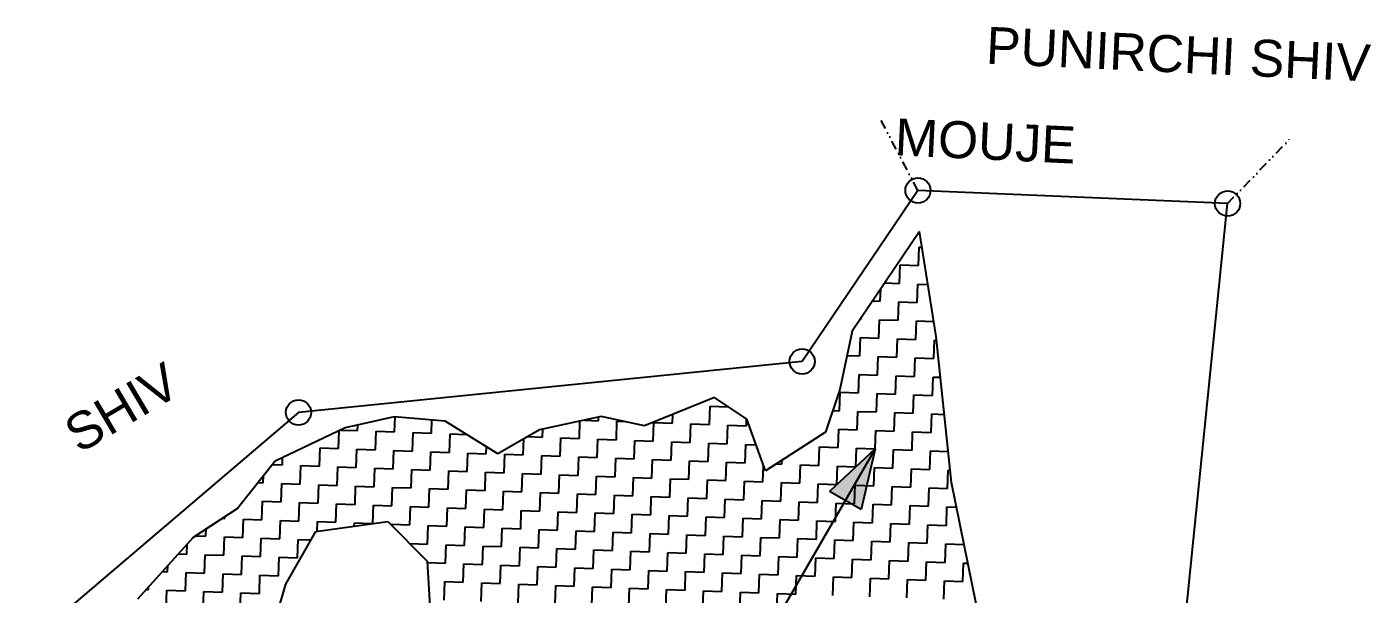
# Model space of a CAD drawing. Header units: metres. Extents: x 287345 to 291891, y 1993918 to 2000004.
# Drawn here: x 289971 to 290702, y 1999696 to 2000004 of the extents above; entities that cross this region are included whole.
import ezdxf

# ---------------------------------------------------------------- set-up
doc = ezdxf.new("R2010")
doc.units = ezdxf.units.M
doc.header["$MEASUREMENT"] = 0
doc.linetypes.add('DIVIDE', pattern=[1.25, 0.5, -0.25, 0, -0.25, 0, -0.25])
for name, color, linetype in [('POLY_HATCH', 12, 'Continuous'), ('TEXT_MAPOUT', 7, 'Continuous'), ('V_BOUND_LINE', 7, 'Continuous'), ('V_DIVIDE_LINE', 7, 'DIVIDE')]:
    doc.layers.add(name, color=color, linetype=linetype)
doc.styles.get("Standard").update_dxf_attribs({"font": 'arial.ttf'})

msp = doc.modelspace()

# ---------------------------------------------------------------- hatches: boundary and pattern name
h = msp.add_hatch(color=256)
h.paths.add_polyline_path([(290415.99, 1999746.55), (290424.57, 1999741.59), (290432.21, 1999774.61)])
h.paths.add_polyline_path([(290432.21, 1999774.61), (290407.41, 1999751.51), (290415.99, 1999746.55)])

# ---------------------------------------------------------------- linework, layer by layer
for points in [[(290432.21, 1999774.61), (290334.49, 1999605.56)], [(290432.21, 1999774.61), (290407.41, 1999751.51)], [(290432.21, 1999774.61), (290424.57, 1999741.59)], [(290424.57, 1999741.59), (290407.41, 1999751.51)]]:
    msp.add_lwpolyline(points)
for centre in [(290455.55, 1999915.35), (290624.02, 1999908.26), (290392.57, 1999822.25), (290118.52, 1999794.48)]:
    msp.add_circle(centre, 6.85)
at = {"layer": 'POLY_HATCH'}
for p, q in [((290456.43, 1999893.07), (290419.75, 1999838.79)), ((290465.53, 1999835.78), (290456.43, 1999893.07)), ((290419.75, 1999838.79), (290413.06, 1999807.06)), ((290473.84, 1999756.28), (290465.53, 1999835.78)), ((290344.77, 1999802.53), (290306.69, 1999787.2)), ((290362.43, 1999790.79), (290344.77, 1999802.53)), ((290413.06, 1999807.06), (290405.29, 1999783.72)), ((290170.6, 1999792.02), (290143.97, 1999786.01)), ((290198.32, 1999789.65), (290170.6, 1999792.02)), ((290226.9, 1999771.96), (290198.32, 1999789.65)), ((290283.23, 1999792.2), (290249.61, 1999785.06)), ((290306.69, 1999787.2), (290283.23, 1999792.2)), ((290372.56, 1999762.64), (290362.43, 1999790.79)), ((290143.97, 1999786.01), (290105.79, 1999767.91)), ((290249.61, 1999785.06), (290226.9, 1999771.96)), ((290405.29, 1999783.72), (290372.56, 1999762.64)), ((290105.79, 1999767.91), (290085.41, 1999742.23)), ((290493.96, 1999656.9), (290473.84, 1999756.28)), ((290085.41, 1999742.23), (290061.22, 1999726.41)), ((290111.7, 1999701), (290128, 1999729.6)), ((290128, 1999729.6), (290167.13, 1999735.17)), ((290167.13, 1999735.17), (290188.61, 1999713.56)), ((290061.22, 1999726.41), (290030.83, 1999692.75)), ((290188.61, 1999713.56), (290190.31, 1999682.93)), ((290097.48, 1999652.87), (290111.7, 1999701))]:
    msp.add_line(p, q, dxfattribs=at)
at = {"layer": 'POLY_HATCH', "linetype": 'Continuous'}
for p, q in [((290455.88, 1999874.44), (290456.23, 1999884.5)), ((290456.23, 1999884.5), (290457.8, 1999884.44)), ((290445.47, 1999864.74), (290445.82, 1999874.8)), ((290445.82, 1999874.8), (290455.88, 1999874.44)), ((290435.06, 1999855.05), (290435.3, 1999861.8)), ((290437.48, 1999865.03), (290445.47, 1999864.74)), ((290455.17, 1999854.33), (290455.52, 1999864.39)), ((290455.52, 1999864.39), (290461.01, 1999864.19)), ((290430.83, 1999855.2), (290435.06, 1999855.05)), ((290444.76, 1999844.64), (290445.11, 1999854.69)), ((290445.11, 1999854.69), (290455.17, 1999854.33)), ((290424.19, 1999845.36), (290424.65, 1999845.35)), ((290424.65, 1999845.35), (290424.67, 1999846.08)), ((290434.34, 1999834.94), (290434.7, 1999844.99)), ((290434.7, 1999844.99), (290444.76, 1999844.64)), ((290454.45, 1999834.23), (290454.81, 1999844.28)), ((290454.81, 1999844.28), (290464.23, 1999843.95)), ((290423.93, 1999825.24), (290424.29, 1999835.29)), ((290424.29, 1999835.29), (290434.34, 1999834.94)), ((290444.04, 1999824.53), (290444.4, 1999834.58)), ((290444.4, 1999834.58), (290454.45, 1999834.23)), ((290464.15, 1999823.82), (290464.51, 1999833.87)), ((290464.51, 1999833.87), (290465.73, 1999833.83)), ((290416.95, 1999825.49), (290423.93, 1999825.24)), ((290433.63, 1999814.83), (290433.99, 1999824.88)), ((290433.99, 1999824.88), (290444.04, 1999824.53)), ((290453.74, 1999814.12), (290454.1, 1999824.17)), ((290454.1, 1999824.17), (290464.15, 1999823.82)), ((290423.22, 1999805.13), (290423.58, 1999815.18)), ((290423.58, 1999815.18), (290433.63, 1999814.83)), ((290443.33, 1999804.42), (290443.69, 1999814.47)), ((290443.69, 1999814.47), (290453.74, 1999814.12)), ((290463.44, 1999803.71), (290463.8, 1999813.76)), ((290463.8, 1999813.76), (290467.84, 1999813.62)), ((290412.81, 1999795.43), (290413.17, 1999805.49)), ((290413.17, 1999805.49), (290423.22, 1999805.13)), ((290432.92, 1999794.72), (290433.28, 1999804.77)), ((290433.28, 1999804.77), (290443.33, 1999804.42)), ((290453.03, 1999794.01), (290453.39, 1999804.06)), ((290453.39, 1999804.06), (290463.44, 1999803.71)), ((290342.08, 1999787.87), (290342.43, 1999797.92)), ((290342.43, 1999797.92), (290352.23, 1999797.57)), ((290409.23, 1999795.56), (290412.81, 1999795.43)), ((290422.51, 1999785.02), (290422.87, 1999795.07)), ((290422.87, 1999795.07), (290432.92, 1999794.72)), ((290170.79, 1999783.86), (290171.08, 1999791.98)), ((290190.9, 1999783.15), (290191.15, 1999790.26)), ((290271.34, 1999780.3), (290271.67, 1999789.75)), ((290274.14, 1999790.27), (290281.75, 1999790)), ((290281.75, 1999790), (290281.82, 1999791.9)), ((290291.45, 1999779.59), (290291.8, 1999789.65)), ((290291.8, 1999789.65), (290295.92, 1999789.5)), ((290311.56, 1999778.88), (290311.91, 1999788.93)), ((290311.91, 1999788.93), (290321.97, 1999788.58)), ((290321.97, 1999788.58), (290322.14, 1999793.42)), ((290331.67, 1999778.17), (290332.02, 1999788.22)), ((290332.02, 1999788.22), (290342.08, 1999787.87)), ((290362.18, 1999787.16), (290362.32, 1999790.87)), ((290442.62, 1999784.31), (290442.98, 1999794.36)), ((290442.98, 1999794.36), (290453.03, 1999794.01)), ((290462.73, 1999783.6), (290463.09, 1999793.65)), ((290463.09, 1999793.65), (290469.95, 1999793.41)), ((290140.27, 1999774.87), (290140.61, 1999784.42)), ((290141.6, 1999784.89), (290150.68, 1999784.57)), ((290150.68, 1999784.57), (290150.79, 1999787.55)), ((290160.38, 1999774.16), (290160.74, 1999784.22)), ((290160.74, 1999784.22), (290170.79, 1999783.86)), ((290180.49, 1999773.45), (290180.85, 1999783.5)), ((290180.85, 1999783.5), (290190.9, 1999783.15)), ((290200.6, 1999772.74), (290200.96, 1999782.79)), ((290200.96, 1999782.79), (290209.91, 1999782.48)), ((290243.1, 1999781.3), (290251.23, 1999781.01)), ((290251.23, 1999781.01), (290251.39, 1999785.43)), ((290260.93, 1999770.6), (290261.28, 1999780.66)), ((290261.28, 1999780.66), (290271.34, 1999780.3)), ((290351.77, 1999777.46), (290352.13, 1999787.51)), ((290352.13, 1999787.51), (290362.18, 1999787.16)), ((290412.1, 1999775.32), (290412.46, 1999785.38)), ((290412.46, 1999785.38), (290422.51, 1999785.02)), ((290432.21, 1999774.61), (290432.57, 1999784.66)), ((290432.57, 1999784.66), (290442.62, 1999784.31)), ((290452.32, 1999773.9), (290452.67, 1999783.95)), ((290452.67, 1999783.95), (290462.73, 1999783.6)), ((290129.86, 1999765.17), (290130.22, 1999775.23)), ((290130.22, 1999775.23), (290140.27, 1999774.87)), ((290149.97, 1999764.46), (290150.33, 1999774.52)), ((290150.33, 1999774.52), (290160.38, 1999774.16)), ((290170.08, 1999763.75), (290170.44, 1999773.81)), ((290170.44, 1999773.81), (290180.49, 1999773.45)), ((290190.19, 1999763.04), (290190.55, 1999773.09)), ((290190.55, 1999773.09), (290200.6, 1999772.74)), ((290220.71, 1999772.03), (290220.84, 1999775.71)), ((290240.82, 1999771.32), (290241.13, 1999780.17)), ((290281.04, 1999769.89), (290281.39, 1999779.95)), ((290281.39, 1999779.95), (290291.45, 1999779.59)), ((290301.15, 1999769.18), (290301.5, 1999779.24)), ((290301.5, 1999779.24), (290311.56, 1999778.88)), ((290321.26, 1999768.47), (290321.61, 1999778.52)), ((290321.61, 1999778.52), (290331.67, 1999778.17)), ((290341.36, 1999767.76), (290341.72, 1999777.81)), ((290341.72, 1999777.81), (290351.77, 1999777.46)), ((290361.47, 1999767.05), (290361.83, 1999777.1)), ((290361.83, 1999777.1), (290367.43, 1999776.9)), ((290401.69, 1999765.62), (290402.05, 1999775.68)), ((290402.05, 1999775.68), (290412.1, 1999775.32)), ((290421.8, 1999764.91), (290422.16, 1999774.97)), ((290422.16, 1999774.97), (290432.21, 1999774.61)), ((290441.91, 1999764.2), (290442.26, 1999774.25)), ((290442.26, 1999774.25), (290452.32, 1999773.9)), ((290462.02, 1999763.49), (290462.37, 1999773.54)), ((290462.37, 1999773.54), (290472.07, 1999773.2)), ((290104.33, 1999766.08), (290109.75, 1999765.89)), ((290109.75, 1999765.89), (290109.9, 1999769.86)), ((290210.3, 1999762.33), (290210.66, 1999772.38)), ((290210.66, 1999772.38), (290220.71, 1999772.03)), ((290230.41, 1999761.62), (290230.76, 1999771.67)), ((290230.76, 1999771.67), (290240.82, 1999771.32)), ((290250.52, 1999760.91), (290250.87, 1999770.96)), ((290250.87, 1999770.96), (290260.93, 1999770.6)), ((290270.63, 1999760.19), (290270.98, 1999770.25)), ((290270.98, 1999770.25), (290281.04, 1999769.89)), ((290290.74, 1999759.48), (290291.09, 1999769.54)), ((290291.09, 1999769.54), (290301.15, 1999769.18)), ((290310.84, 1999758.77), (290311.2, 1999768.82)), ((290311.2, 1999768.82), (290321.26, 1999768.47)), ((290330.95, 1999758.06), (290331.31, 1999768.11)), ((290331.31, 1999768.11), (290341.36, 1999767.76)), ((290351.06, 1999757.35), (290351.42, 1999767.4)), ((290351.42, 1999767.4), (290361.47, 1999767.05)), ((290378.47, 1999766.44), (290381.58, 1999766.33)), ((290381.58, 1999766.33), (290381.66, 1999768.5)), ((290391.28, 1999755.92), (290391.64, 1999765.98)), ((290391.64, 1999765.98), (290401.69, 1999765.62)), ((290099.34, 1999756.19), (290099.48, 1999759.96)), ((290119.45, 1999755.48), (290119.81, 1999765.53)), ((290119.81, 1999765.53), (290129.86, 1999765.17)), ((290139.56, 1999754.76), (290139.92, 1999764.82)), ((290139.92, 1999764.82), (290149.97, 1999764.46)), ((290159.67, 1999754.05), (290160.03, 1999764.11)), ((290160.03, 1999764.11), (290170.08, 1999763.75)), ((290179.78, 1999753.34), (290180.14, 1999763.4)), ((290180.14, 1999763.4), (290190.19, 1999763.04)), ((290199.89, 1999752.63), (290200.25, 1999762.68)), ((290200.25, 1999762.68), (290210.3, 1999762.33)), ((290220, 1999751.92), (290220.35, 1999761.97)), ((290220.35, 1999761.97), (290230.41, 1999761.62)), ((290240.11, 1999751.21), (290240.46, 1999761.26)), ((290240.46, 1999761.26), (290250.52, 1999760.91)), ((290260.22, 1999750.49), (290260.57, 1999760.55)), ((290260.57, 1999760.55), (290270.63, 1999760.19)), ((290280.33, 1999749.78), (290280.68, 1999759.84)), ((290280.68, 1999759.84), (290290.74, 1999759.48)), ((290300.43, 1999749.07), (290300.79, 1999759.13)), ((290300.79, 1999759.13), (290310.84, 1999758.77)), ((290320.54, 1999748.36), (290320.9, 1999758.41)), ((290320.9, 1999758.41), (290330.95, 1999758.06)), ((290371.17, 1999756.64), (290371.49, 1999765.62)), ((290411.39, 1999755.21), (290411.75, 1999765.27)), ((290411.75, 1999765.27), (290421.8, 1999764.91)), ((290431.5, 1999754.5), (290431.85, 1999764.56)), ((290431.85, 1999764.56), (290441.91, 1999764.2)), ((290451.61, 1999753.79), (290451.96, 1999763.84)), ((290451.96, 1999763.84), (290462.02, 1999763.49)), ((290471.72, 1999753.08), (290472.07, 1999763.13)), ((290472.07, 1999763.13), (290473.12, 1999763.1)), ((290096.56, 1999756.29), (290099.34, 1999756.19)), ((290109.04, 1999745.78), (290109.4, 1999755.83)), ((290109.4, 1999755.83), (290119.45, 1999755.48)), ((290129.15, 1999745.07), (290129.51, 1999755.12)), ((290129.51, 1999755.12), (290139.56, 1999754.76)), ((290149.26, 1999744.35), (290149.62, 1999754.41)), ((290149.62, 1999754.41), (290159.67, 1999754.05)), ((290169.37, 1999743.64), (290169.73, 1999753.7)), ((290169.73, 1999753.7), (290179.78, 1999753.34)), ((290189.48, 1999742.93), (290189.84, 1999752.99)), ((290189.84, 1999752.99), (290199.89, 1999752.63)), ((290209.59, 1999742.22), (290209.94, 1999752.27)), ((290209.94, 1999752.27), (290220, 1999751.92)), ((290229.7, 1999741.51), (290230.05, 1999751.56)), ((290230.05, 1999751.56), (290240.11, 1999751.21)), ((290340.65, 1999747.65), (290341.01, 1999757.7)), ((290341.01, 1999757.7), (290351.06, 1999757.35)), ((290360.76, 1999746.94), (290361.12, 1999756.99)), ((290361.12, 1999756.99), (290371.17, 1999756.64)), ((290380.87, 1999746.23), (290381.23, 1999756.28)), ((290381.23, 1999756.28), (290391.28, 1999755.92)), ((290400.98, 1999745.51), (290401.34, 1999755.57)), ((290401.34, 1999755.57), (290411.39, 1999755.21)), ((290421.09, 1999744.8), (290421.44, 1999754.86)), ((290421.44, 1999754.86), (290431.5, 1999754.5)), ((290441.2, 1999744.09), (290441.55, 1999754.15)), ((290441.55, 1999754.15), (290451.61, 1999753.79)), ((290461.31, 1999743.38), (290461.66, 1999753.43)), ((290461.66, 1999753.43), (290471.72, 1999753.08)), ((290088.8, 1999746.49), (290088.93, 1999746.49)), ((290088.93, 1999746.49), (290088.94, 1999746.68)), ((290098.63, 1999736.08), (290098.99, 1999746.13)), ((290098.99, 1999746.13), (290109.04, 1999745.78)), ((290118.74, 1999735.37), (290119.1, 1999745.42)), ((290119.1, 1999745.42), (290129.15, 1999745.07)), ((290138.85, 1999734.66), (290139.21, 1999744.71)), ((290139.21, 1999744.71), (290149.26, 1999744.35)), ((290158.96, 1999734.01), (290159.32, 1999744)), ((290159.32, 1999744), (290169.37, 1999743.64)), ((290249.81, 1999740.8), (290250.16, 1999750.85)), ((290250.16, 1999750.85), (290260.22, 1999750.49)), ((290269.92, 1999740.08), (290270.27, 1999750.14)), ((290270.27, 1999750.14), (290280.33, 1999749.78)), ((290290.02, 1999739.37), (290290.38, 1999749.43)), ((290290.38, 1999749.43), (290300.43, 1999749.07)), ((290310.13, 1999738.66), (290310.49, 1999748.72)), ((290310.49, 1999748.72), (290320.54, 1999748.36)), ((290330.24, 1999737.95), (290330.6, 1999748)), ((290330.6, 1999748), (290340.65, 1999747.65)), ((290350.35, 1999737.24), (290350.71, 1999747.29)), ((290350.71, 1999747.29), (290360.76, 1999746.94)), ((290370.46, 1999736.53), (290370.82, 1999746.58)), ((290370.82, 1999746.58), (290380.87, 1999746.23)), ((290390.57, 1999735.82), (290390.92, 1999745.87)), ((290390.92, 1999745.87), (290400.98, 1999745.51)), ((290410.68, 1999735.1), (290411.03, 1999745.16)), ((290411.03, 1999745.16), (290421.09, 1999744.8)), ((290430.79, 1999734.39), (290431.14, 1999744.45)), ((290431.14, 1999744.45), (290441.2, 1999744.09)), ((290077.17, 1999736.84), (290078.52, 1999736.79)), ((290078.52, 1999736.79), (290078.56, 1999737.75)), ((290088.22, 1999726.38), (290088.58, 1999736.43)), ((290088.58, 1999736.43), (290098.63, 1999736.08)), ((290179.07, 1999733.23), (290179.42, 1999743.29)), ((290179.42, 1999743.29), (290189.48, 1999742.93)), ((290199.18, 1999732.52), (290199.53, 1999742.58)), ((290199.53, 1999742.58), (290209.59, 1999742.22)), ((290219.29, 1999731.81), (290219.64, 1999741.86)), ((290219.64, 1999741.86), (290229.7, 1999741.51)), ((290239.4, 1999731.1), (290239.75, 1999741.15)), ((290239.75, 1999741.15), (290249.81, 1999740.8)), ((290259.5, 1999730.39), (290259.86, 1999740.44)), ((290259.86, 1999740.44), (290269.92, 1999740.08)), ((290279.61, 1999729.67), (290279.97, 1999739.73)), ((290279.97, 1999739.73), (290290.02, 1999739.37)), ((290299.72, 1999728.96), (290300.08, 1999739.02)), ((290300.08, 1999739.02), (290310.13, 1999738.66)), ((290319.83, 1999728.25), (290320.19, 1999738.31)), ((290320.19, 1999738.31), (290330.24, 1999737.95)), ((290339.94, 1999727.54), (290340.3, 1999737.59)), ((290340.3, 1999737.59), (290350.35, 1999737.24)), ((290360.05, 1999726.83), (290360.41, 1999736.88)), ((290360.41, 1999736.88), (290370.46, 1999736.53)), ((290450.9, 1999733.68), (290451.25, 1999743.73)), ((290451.25, 1999743.73), (290461.31, 1999743.38)), ((290471.01, 1999732.97), (290471.36, 1999743.02)), ((290471.36, 1999743.02), (290476.56, 1999742.84)), ((290068.11, 1999727.09), (290068.25, 1999731.01)), ((290108.33, 1999725.67), (290108.69, 1999735.72)), ((290108.69, 1999735.72), (290118.74, 1999735.37)), ((290128.61, 1999729.69), (290128.8, 1999735.01)), ((290128.8, 1999735.01), (290138.85, 1999734.66)), ((290148.84, 1999732.57), (290148.91, 1999734.3)), ((290148.91, 1999734.3), (290158.61, 1999733.96)), ((290169, 1999733.28), (290169.01, 1999733.59)), ((290169.01, 1999733.59), (290179.07, 1999733.23)), ((290188.77, 1999722.82), (290189.12, 1999732.88)), ((290189.12, 1999732.88), (290199.18, 1999732.52)), ((290208.88, 1999722.11), (290209.23, 1999732.16)), ((290209.23, 1999732.16), (290219.29, 1999731.81)), ((290228.99, 1999721.4), (290229.34, 1999731.45)), ((290229.34, 1999731.45), (290239.4, 1999731.1)), ((290249.09, 1999720.69), (290249.45, 1999730.74)), ((290249.45, 1999730.74), (290259.5, 1999730.39)), ((290269.2, 1999719.98), (290269.56, 1999730.03)), ((290269.56, 1999730.03), (290279.61, 1999729.67)), ((290289.31, 1999719.26), (290289.67, 1999729.32)), ((290289.67, 1999729.32), (290299.72, 1999728.96)), ((290380.16, 1999726.12), (290380.51, 1999736.17)), ((290380.51, 1999736.17), (290390.57, 1999735.82)), ((290400.27, 1999725.4), (290400.62, 1999735.46)), ((290400.62, 1999735.46), (290410.68, 1999735.1)), ((290420.38, 1999724.69), (290420.73, 1999734.75)), ((290420.73, 1999734.75), (290430.79, 1999734.39)), ((290440.49, 1999723.98), (290440.84, 1999734.04)), ((290440.84, 1999734.04), (290450.9, 1999733.68)), ((290460.59, 1999723.27), (290460.95, 1999733.32)), ((290460.95, 1999733.32), (290471.01, 1999732.97)), ((290057.7, 1999717.39), (290057.89, 1999722.73)), ((290062.56, 1999727.29), (290068.11, 1999727.09)), ((290077.81, 1999716.68), (290078.17, 1999726.74)), ((290078.17, 1999726.74), (290088.22, 1999726.38)), ((290097.92, 1999715.97), (290098.28, 1999726.02)), ((290098.28, 1999726.02), (290108.33, 1999725.67)), ((290118.03, 1999715.26), (290118.39, 1999725.31)), ((290118.39, 1999725.31), (290125.41, 1999725.06)), ((290179.06, 1999723.17), (290188.77, 1999722.82)), ((290198.47, 1999712.41), (290198.82, 1999722.47)), ((290198.82, 1999722.47), (290208.88, 1999722.11)), ((290309.42, 1999718.55), (290309.78, 1999728.61)), ((290309.78, 1999728.61), (290319.83, 1999728.25)), ((290329.53, 1999717.84), (290329.89, 1999727.9)), ((290329.89, 1999727.9), (290339.94, 1999727.54)), ((290349.64, 1999717.13), (290350, 1999727.18)), ((290350, 1999727.18), (290360.05, 1999726.83)), ((290369.75, 1999716.42), (290370.1, 1999726.47)), ((290370.1, 1999726.47), (290380.16, 1999726.12)), ((290389.86, 1999715.71), (290390.21, 1999725.76)), ((290390.21, 1999725.76), (290400.27, 1999725.4)), ((290409.97, 1999714.99), (290410.32, 1999725.05)), ((290410.32, 1999725.05), (290420.38, 1999724.69)), ((290430.08, 1999714.28), (290430.43, 1999724.34)), ((290430.43, 1999724.34), (290440.49, 1999723.98)), ((290450.18, 1999713.57), (290450.54, 1999723.63)), ((290450.54, 1999723.63), (290460.59, 1999723.27)), ((290470.29, 1999712.86), (290470.65, 1999722.91)), ((290470.65, 1999722.91), (290480.66, 1999722.56)), ((290053.22, 1999717.55), (290057.7, 1999717.39)), ((290067.4, 1999706.98), (290067.76, 1999717.04)), ((290067.76, 1999717.04), (290077.81, 1999716.68)), ((290087.51, 1999706.27), (290087.87, 1999716.33)), ((290087.87, 1999716.33), (290097.92, 1999715.97)), ((290107.62, 1999705.56), (290107.98, 1999715.61)), ((290107.98, 1999715.61), (290118.03, 1999715.26)), ((290218.58, 1999711.7), (290218.93, 1999721.75)), ((290218.93, 1999721.75), (290228.99, 1999721.4)), ((290238.68, 1999710.99), (290239.04, 1999721.04)), ((290239.04, 1999721.04), (290249.09, 1999720.69)), ((290258.79, 1999710.28), (290259.15, 1999720.33)), ((290259.15, 1999720.33), (290269.2, 1999719.98)), ((290278.9, 1999709.57), (290279.26, 1999719.62)), ((290279.26, 1999719.62), (290289.31, 1999719.26)), ((290299.01, 1999708.85), (290299.37, 1999718.91)), ((290299.37, 1999718.91), (290309.42, 1999718.55)), ((290319.12, 1999708.14), (290319.48, 1999718.2)), ((290319.48, 1999718.2), (290329.53, 1999717.84)), ((290339.23, 1999707.43), (290339.59, 1999717.49)), ((290339.59, 1999717.49), (290349.64, 1999717.13)), ((290359.34, 1999706.72), (290359.69, 1999716.77)), ((290359.69, 1999716.77), (290369.75, 1999716.42)), ((290379.45, 1999706.01), (290379.8, 1999716.06)), ((290379.8, 1999716.06), (290389.86, 1999715.71)), ((290399.56, 1999705.3), (290399.91, 1999715.35)), ((290399.91, 1999715.35), (290409.97, 1999714.99)), ((290419.67, 1999704.58), (290420.02, 1999714.64)), ((290420.02, 1999714.64), (290430.08, 1999714.28)), ((290044.41, 1999707.8), (290047.29, 1999707.69)), ((290047.29, 1999707.69), (290047.41, 1999711.12)), ((290056.99, 1999697.28), (290057.35, 1999707.34)), ((290057.35, 1999707.34), (290067.4, 1999706.98)), ((290188.66, 1999712.76), (290198.47, 1999712.41)), ((290208.17, 1999702), (290208.52, 1999712.06)), ((290208.52, 1999712.06), (290218.58, 1999711.7)), ((290228.27, 1999701.29), (290228.63, 1999711.34)), ((290228.63, 1999711.34), (290238.68, 1999710.99)), ((290248.38, 1999700.58), (290248.74, 1999710.63)), ((290248.74, 1999710.63), (290258.79, 1999710.28)), ((290268.49, 1999699.87), (290268.85, 1999709.92)), ((290268.85, 1999709.92), (290278.9, 1999709.57)), ((290288.6, 1999699.16), (290288.96, 1999709.21)), ((290288.96, 1999709.21), (290299.01, 1999708.85)), ((290308.71, 1999698.44), (290309.07, 1999708.5)), ((290309.07, 1999708.5), (290319.12, 1999708.14)), ((290328.82, 1999697.73), (290329.17, 1999707.79)), ((290329.17, 1999707.79), (290339.23, 1999707.43)), ((290439.77, 1999703.87), (290440.13, 1999713.93)), ((290440.13, 1999713.93), (290450.18, 1999713.57)), ((290459.88, 1999703.16), (290460.24, 1999713.22)), ((290460.24, 1999713.22), (290470.29, 1999712.86)), ((290479.99, 1999702.45), (290480.35, 1999712.5)), ((290480.35, 1999712.5), (290482.72, 1999712.42)), ((290077.1, 1999696.57), (290077.46, 1999706.63)), ((290077.46, 1999706.63), (290087.51, 1999706.27)), ((290097.21, 1999695.86), (290097.57, 1999705.92)), ((290097.57, 1999705.92), (290107.62, 1999705.56)), ((290197.75, 1999692.3), (290198.11, 1999702.36)), ((290198.11, 1999702.36), (290208.17, 1999702)), ((290217.86, 1999691.59), (290218.22, 1999701.65)), ((290218.22, 1999701.65), (290228.27, 1999701.29)), ((290237.97, 1999690.88), (290238.33, 1999700.93)), ((290238.33, 1999700.93), (290248.38, 1999700.58)), ((290258.08, 1999690.17), (290258.44, 1999700.22)), ((290258.44, 1999700.22), (290268.49, 1999699.87)), ((290348.93, 1999697.02), (290349.28, 1999707.07)), ((290349.28, 1999707.07), (290359.34, 1999706.72)), ((290369.04, 1999696.31), (290369.39, 1999706.36)), ((290369.39, 1999706.36), (290379.45, 1999706.01)), ((290389.15, 1999695.6), (290389.5, 1999705.65)), ((290389.5, 1999705.65), (290399.56, 1999705.3)), ((290409.25, 1999694.89), (290409.61, 1999704.94)), ((290409.61, 1999704.94), (290419.67, 1999704.58)), ((290429.36, 1999694.17), (290429.72, 1999704.23)), ((290429.72, 1999704.23), (290439.77, 1999703.87)), ((290449.47, 1999693.46), (290449.83, 1999703.52)), ((290449.83, 1999703.52), (290459.88, 1999703.16)), ((290469.58, 1999692.75), (290469.94, 1999702.81)), ((290469.94, 1999702.81), (290479.99, 1999702.45)), ((290035.61, 1999698.04), (290036.88, 1999698)), ((290036.88, 1999698), (290036.94, 1999699.52)), ((290046.58, 1999687.59), (290046.94, 1999697.64)), ((290046.94, 1999697.64), (290056.99, 1999697.28)), ((290066.69, 1999686.87), (290067.05, 1999696.93)), ((290067.05, 1999696.93), (290077.1, 1999696.57)), ((290086.8, 1999686.16), (290087.16, 1999696.22)), ((290087.16, 1999696.22), (290097.21, 1999695.86)), ((290278.19, 1999689.46), (290278.55, 1999699.51)), ((290278.55, 1999699.51), (290288.6, 1999699.16)), ((290298.3, 1999688.74), (290298.66, 1999698.8)), ((290298.66, 1999698.8), (290308.71, 1999698.44)), ((290318.41, 1999688.03), (290318.76, 1999698.09)), ((290318.76, 1999698.09), (290328.82, 1999697.73)), ((290338.52, 1999687.32), (290338.87, 1999697.38)), ((290338.87, 1999697.38), (290348.93, 1999697.02)), ((290358.63, 1999686.61), (290358.98, 1999696.66)), ((290358.98, 1999696.66), (290369.04, 1999696.31)), ((290378.74, 1999685.9), (290379.09, 1999695.95)), ((290379.09, 1999695.95), (290389.15, 1999695.6))]:
    msp.add_line(p, q, dxfattribs=at)
at = {"layer": 'V_BOUND_LINE'}
for p, q in [((290455.55, 1999915.35), (290392.57, 1999822.25)), ((290624.02, 1999908.26), (290455.55, 1999915.35)), ((290587.85, 1999549.97), (290624.02, 1999908.26)), ((290392.57, 1999822.25), (290118.52, 1999794.48)), ((290118.52, 1999794.48), (289970.73, 1999668.53))]:
    msp.add_line(p, q, dxfattribs=at)
at = {"layer": 'V_DIVIDE_LINE', "ltscale": 10}
for p, q in [((290455.55, 1999915.35), (290435.53, 1999953.4)), ((290624.02, 1999908.26), (290659.17, 1999944.68))]:
    msp.add_line(p, q, dxfattribs=at)

# ---------------------------------------------------------------- texts
at = {"layer": 'TEXT_MAPOUT'}
for s, height, rotation, p in [(' PUNIRCHI SHIV', 20.1216, 357.31898, (290484.47, 1999984.79)), ('MOUJE', 20.122, 357.31898, (290442.65, 1999934.54)), ('SHIV', 20.122, 30.57746, (289999.2, 1999771.82))]:
    msp.add_text(s, height=height, rotation=rotation, dxfattribs=at).set_placement(p)

doc.saveas('drawing.dxf')
